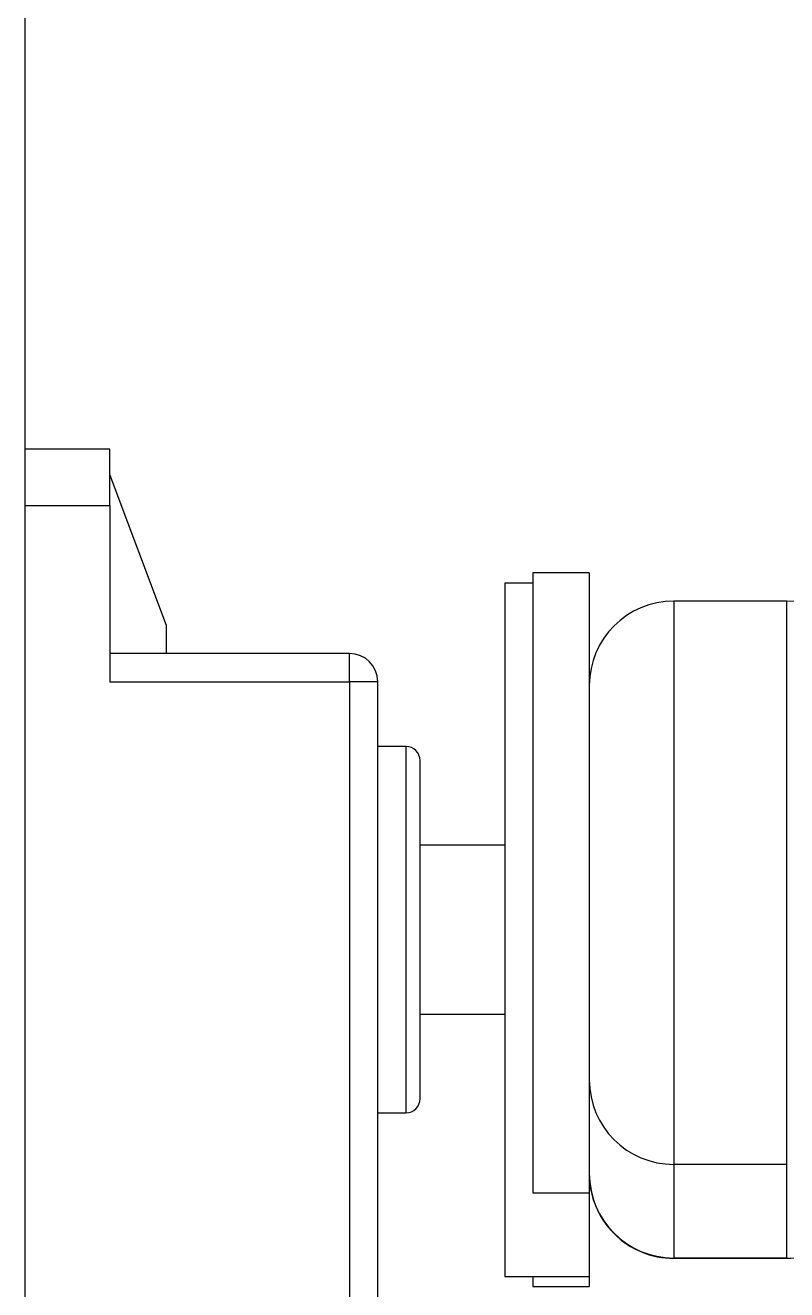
# Model space of a CAD drawing. Header units: inches. Extents: x 0.1 to 23.3, y 0.1 to 16.5.
# Drawn here: x 12.9831 to 13.2488, y 12.7459 to 13.1875 of the extents above; entities that cross this region are included whole.
import ezdxf

# ---------------------------------------------------------------- set-up
doc = ezdxf.new("R2010")
doc.units = ezdxf.units.IN
doc.header["$MEASUREMENT"] = 0

msp = doc.modelspace()

# ---------------------------------------------------------------- linework, layer by layer
at = {"color": 7, "linetype": 'Continuous', "lineweight": 25}
for p, q in [((12.9830860001014, 11.95381604372738), (12.9830860001014, 13.8214341539636)), ((13.01261355915652, 13.03944596498722), (12.9830860001014, 13.03944596498722)), ((13.01261355915652, 13.01976092561714), (13.01261355915652, 13.03944596498722)), ((13.01261355915652, 13.03041541642386), (13.0322985985266, 12.97793021695572)), ((12.9830860001014, 13.01976092561714), (13.01261355915652, 13.01976092561714)), ((13.01261355915652, 13.01976092561714), (13.01261355915652, 12.95824517758564)), ((13.17993639380219, 12.99624622008698), (13.16025135443211, 12.99624622008698)), ((13.16025135443211, 12.99624622008698), (13.16025135443211, 12.77971078701611)), ((13.17993639380219, 12.99624622008698), (13.17993639380219, 12.77971078701611)), ((13.16025135443211, 12.9926939964833), (13.15040883474707, 12.9926939964833)), ((13.15040883474707, 12.9926939964833), (13.15040883474707, 12.87717787994598)), ((13.24883403159746, 12.98640370040196), (13.20946395285731, 12.98640370040196)), ((13.0322985985266, 12.97793021695572), (13.0322985985266, 12.96808769727068)), ((13.09627497647935, 12.96808769727068), (13.01261355915652, 12.96808769727068)), ((13.09627497647935, 12.95824517758564), (13.09627497647935, 12.96808769727068)), ((13.01261355915652, 12.95824517758564), (13.09627497647935, 12.95824517758564)), ((13.09627497647935, 12.95824517758564), (13.09627497647935, 12.58422942955415)), ((13.10611749616439, 12.95824517758564), (13.09627497647935, 12.95824517758564)), ((13.10611749616439, 12.58422942955415), (13.10611749616439, 12.95824517758564)), ((13.11596001584943, 12.93560738231005), (13.10611749616439, 12.93560738231005)), ((13.12088127569195, 12.81257588624706), (13.12088127569195, 12.93068612246753)), ((13.15040883474707, 12.90115856341243), (13.12088127569195, 12.90115856341243)), ((13.15040883474707, 12.90115856341241), (13.12088127569195, 12.90115856341241)), ((13.15040883474707, 12.87717787994598), (13.15040883474707, 12.75056801223133)), ((13.12088127569195, 12.84210344530219), (13.15040883474707, 12.84210344530219)), ((13.12088127569195, 12.84210344530218), (13.15040883474707, 12.84210344530218)), ((13.10611749616439, 12.80765462640454), (13.11596001584943, 12.80765462640454)), ((13.24883403159746, 12.78965667287664), (13.20946395285731, 12.78965667287664)), ((13.20946395285731, 12.78965667287664), (13.20946395285731, 12.75696167448811)), ((13.24883403159746, 12.75696167448811), (13.24883403159746, 12.78965667287664)), ((13.16025135443211, 12.77971078701611), (13.17993639380219, 12.77971078701611)), ((13.17993639380219, 12.77971078701611), (13.17993639380219, 12.75056801223133)), ((13.24883403159746, 12.75696167448811), (13.20946395285731, 12.75696167448811)), ((13.20946395285731, 12.75685830831264), (13.24883403159746, 12.75685830831264)), ((13.15040883474707, 12.75056801223133), (13.17993639380219, 12.75056801223133)), ((13.16025135443211, 12.75056801223133), (13.16025135443211, 12.74701578862759)), ((13.17993639380219, 12.75056801223133), (13.17993639380219, 12.74701578862759)), ((13.16025135443211, 12.74701578862759), (13.17993639380219, 12.74701578862759))]:
    msp.add_line(p, q, dxfattribs=at)
at = {"color": 8, "linetype": 'Continuous', "lineweight": 25}
for p, q in [((13.20946395285731, 12.98640370040196), (13.20946395285731, 12.78965667287664)), ((13.24883403159746, 12.78965667287664), (13.24883403159746, 12.98640370040196)), ((13.11596001584943, 12.93560738231005), (13.11596001584943, 12.80765462640454)), ((13.20946395285731, 12.75696167448811), (13.20946395285731, 12.75685830831264)), ((13.24883403159746, 12.75685830831264), (13.24883403159746, 12.75696167448811))]:
    msp.add_line(p, q, dxfattribs=at)
at = {"color": 7, "linetype": 'Continuous', "lineweight": 25}
for centre, radius, start, end in [((13.20946395285731, 12.95687614134684), 0.02952755905512028, 90, 180), ((13.24883403159746, 12.95687614134684), 0.02952755905512028, 1.723436563395675e-12, 90), ((13.09627497647935, 12.95824517758564), 0.009842519685040685, 0, 90), ((13.11596001584943, 12.93068612246753), 0.004921259842520342, 0, 90), ((13.20944845607263, 12.81916873515563), 0.02951206634767821, 180.0301176421266, 270.0300860125643), ((13.11596001584943, 12.81257588624706), 0.004921259842520342, 270.0000000000008, 0), ((13.20944845607262, 12.7864737367671), 0.02951206634767287, 180.0301176421163, 270.0300860125747), ((13.20946395285731, 12.78638586736776), 0.0295275590551185, 179.9999999999991, 270.0000000000008), ((13.24883403159746, 12.78638586736776), 0.0295275590551185, 270.0000000000008, 1.292577422546756e-12)]:
    msp.add_arc(centre, radius, start, end, dxfattribs=at)

doc.saveas('drawing.dxf')
